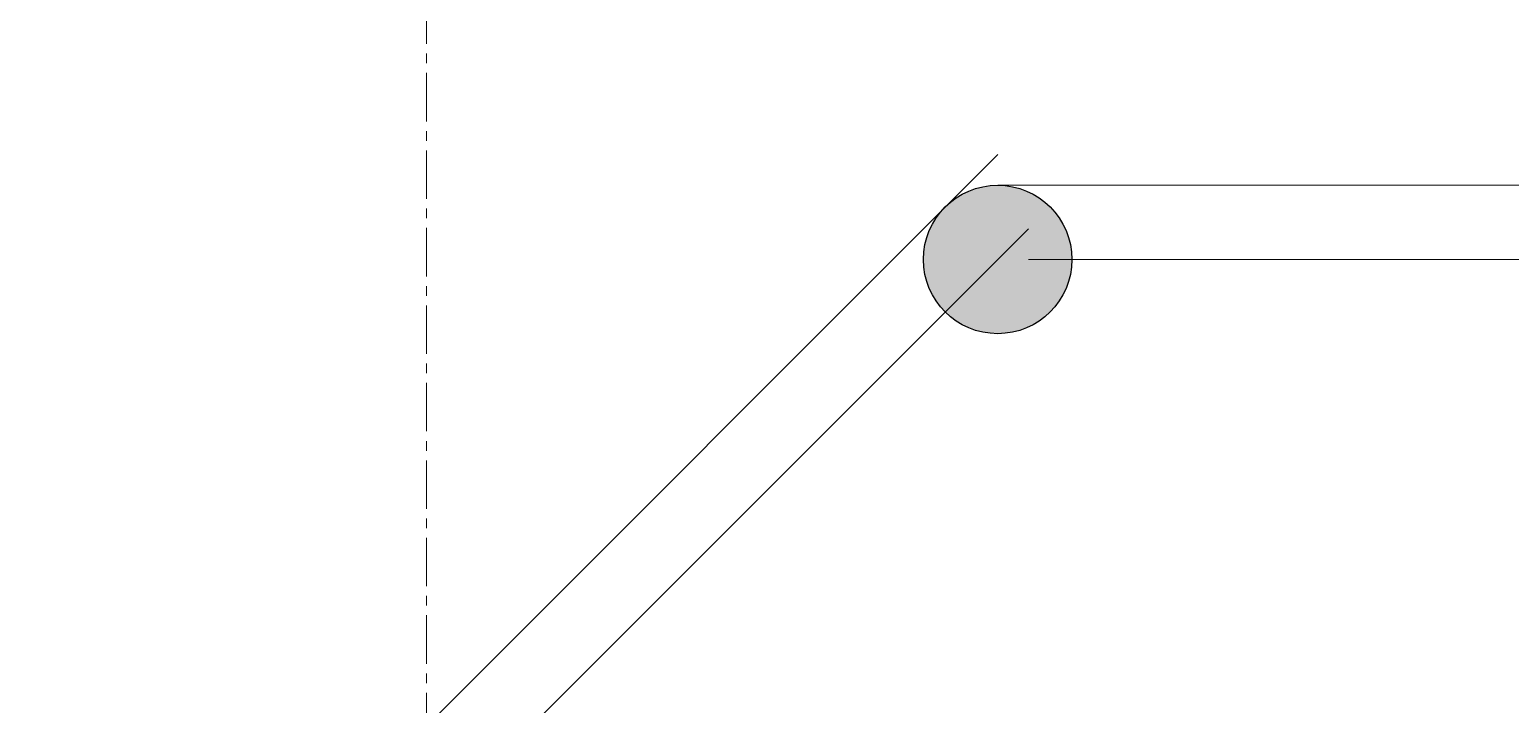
# Model space of a CAD drawing. Header units: inches. Extents: x 719368 to 6315912, y -2624014 to 446967.
# Drawn here: x 5490522 to 5492817, y -1984676 to -1983631 of the extents above; entities that cross this region are included whole.
import ezdxf

# ---------------------------------------------------------------- set-up
doc = ezdxf.new("R2010")
doc.units = ezdxf.units.IN
doc.header["$LTSCALE"] = 20
doc.header["$MEASUREMENT"] = 0
doc.linetypes.add('CENTER', pattern=[2, 1.25, -0.25, 0.25, -0.25])
for name, color, linetype, lineweight in [('COLUMN', 2, 'Continuous', 25), ('DIM', 7, 'Continuous', 13), ('GRID', 202, 'CENTER', 5), ('hatch', 6, 'Continuous', 0)]:
    doc.layers.add(name, color=color, linetype=linetype, lineweight=lineweight)

msp = doc.modelspace()

# ---------------------------------------------------------------- hatches: boundary and pattern name
at = {"layer": 'hatch'}
h = msp.add_hatch(color=7, dxfattribs=at)
h.dxf.hatch_style = 1
edge = h.paths.add_edge_path()
edge.add_arc((5492022.4503, -1983986.9807), 115, 0, 360)

# ---------------------------------------------------------------- linework, layer by layer
at = {"layer": 'COLUMN'}
msp.add_circle((5492022.4503, -1983986.9807), 115, dxfattribs=at)
at = {"layer": 'DIM'}
for p, q in [((5490522.4502, -1985324.3462), (5492022.4502, -1983824.3462)), ((5492022.4502, -1983871.9807), (5498482.4502, -1983871.9807)), ((5490637.4502, -1985371.9807), (5492070.0848, -1983939.3462)), ((5492070.0848, -1983986.9807), (5498434.8157, -1983986.9807))]:
    msp.add_line(p, q, dxfattribs=at)
at = {"layer": 'GRID', "color": 190, "ltscale": 3}
msp.add_line((5491137.4502, -2014013.1905), (5491137.4502, -1964879.5209), dxfattribs=at)

doc.saveas('drawing.dxf')
